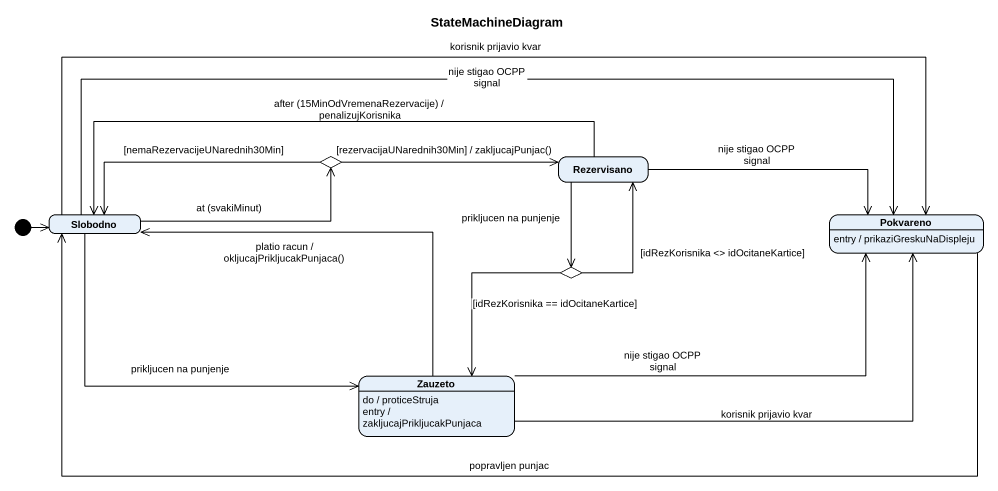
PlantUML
@startuml
title StateMachineDiagram
hide empty description
state choice1 <<choice>>
state Rezervisano
state Slobodno
state Pokvareno
Pokvareno : entry / prikaziGreskuNaDispleju
state choice2 <<choice>>
state Zauzeto
Zauzeto : do / proticeStruja
Zauzeto : entry / zakljucajPrikljucakPunjaca
[*] -right-> Slobodno
choice1 -right-> Rezervisano : [rezervacijaUNarednih30Min] / zakljucajPunjac()
choice1 -left-> Slobodno : [nemaRezervacijeUNarednih30Min]
Rezervisano -left-> Slobodno : after (15MinOdVremenaRezervacije) / penalizujKorisnika
Rezervisano -right-> Pokvareno : nije stigao OCPP signal
Rezervisano --> choice2 : prikljucen na punjenje
Slobodno -right-> choice1 : at (svakiMinut)
Slobodno -right-> Pokvareno : nije stigao OCPP signal
Slobodno -right-> Pokvareno : korisnik prijavio kvar
Slobodno -right-> Zauzeto : prikljucen na punjenje
Pokvareno -left-> Slobodno : popravljen punjac
choice2 -up-> Rezervisano : [idRezKorisnika <> idOcitaneKartice]
choice2 --> Zauzeto : [idRezKorisnika == idOcitaneKartice]
Zauzeto -left-> Slobodno : platio racun / okljucajPrikljucakPunjaca()
Zauzeto -right-> Pokvareno : nije stigao OCPP signal
Zauzeto -right-> Pokvareno : korisnik prijavio kvar
@enduml
